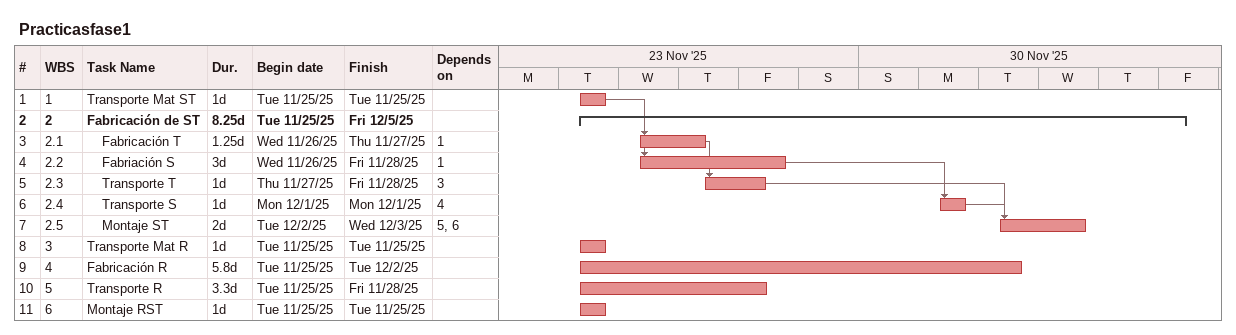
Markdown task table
Practicasfase1

| ID | WBS | Task | Duration | Start | Finish | Predecessors |
|---|---|---|---|---|---|---|
| 1 | 1 | Transporte Mat ST | 1d | 2025-11-25 | 2025-11-25 |  |
| 2 | 2 | **Fabricación de ST** | 8.25d | 2025-11-25 | 2025-12-05 |  |
| 3 | 2.1 | Fabricación T | 1.25d | 2025-11-26 | 2025-11-27 | 1 |
| 4 | 2.2 | Fabriación S | 3d | 2025-11-26 | 2025-11-28 | 1 |
| 5 | 2.3 | Transporte T | 1d | 2025-11-27 | 2025-11-28 | 3 |
| 6 | 2.4 | Transporte S | 1d | 2025-12-01 | 2025-12-01 | 4 |
| 7 | 2.5 | Montaje ST | 2d | 2025-12-02 | 2025-12-03 | 5, 6 |
| 8 | 3 | Transporte Mat R | 1d | 2025-11-25 | 2025-11-25 |  |
| 9 | 4 | Fabricación R | 5.8d | 2025-11-25 | 2025-12-02 |  |
| 10 | 5 | Transporte R | 3.3d | 2025-11-25 | 2025-11-28 |  |
| 11 | 6 | Montaje RST | 1d | 2025-11-25 | 2025-11-25 |  |
